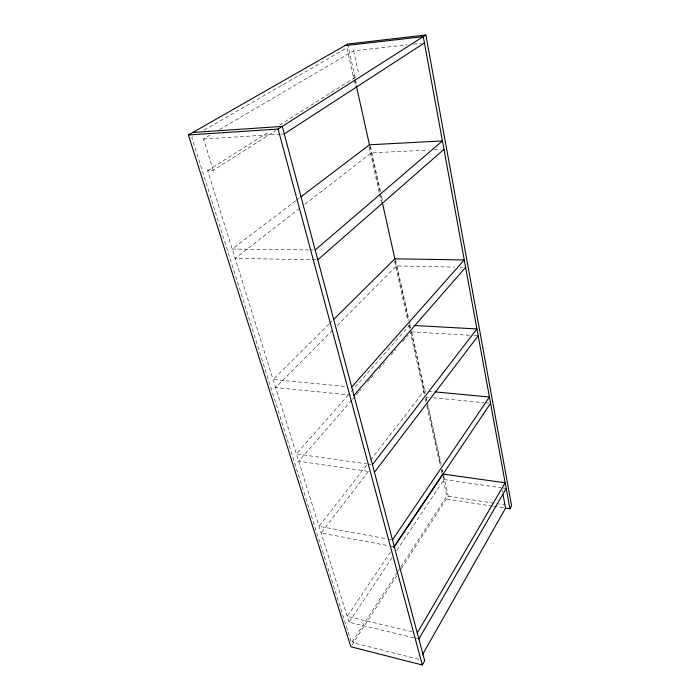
<?xml version="1.0" encoding="UTF-8"?>
<svg xmlns="http://www.w3.org/2000/svg" width="700" height="700" viewBox="0 0 700 700"><rect width="100%" height="100%" fill="white"/><g stroke="black" fill="none" stroke-linecap="round" stroke-linejoin="round"><path stroke-width="0.53" stroke-dasharray="3.5 2.62" d="M351.89 645.181L396.646 575.934M401.38 568.61L448.21 496.151L443.704 475.895M397.329 572.267L351.549 642.889L191.739 137.27L194.574 135.643M397.924 571.349L400.295 567.691M400.89 566.773L446.898 495.793L442.855 477.662M413.875 637.814L349.081 622.247L393.225 555.879M396.856 550.428L444.019 479.517L443.004 474.95M390.451 552.003L347.244 616.367L411.959 631.706M368.392 471.485L321.125 532.971L388.99 545.781M366.634 465.08L319.043 526.321L387.135 538.895M370.659 459.909L424.287 390.906L427.543 391.213M351.662 400.225L298.655 461.221L368.034 471.336M352.38 399.402L358.829 391.983M359.546 391.16L360.973 389.506M367.421 382.095L370.291 378.796M371.009 377.974L373.152 375.498M378.884 368.9L382.471 364.779M383.18 363.956L384.615 362.311M391.064 354.891L393.934 351.592M394.642 350.77L396.078 349.125M402.526 341.705L406.105 337.584M406.822 336.761L408.257 335.108M348.32 394.896L296.363 453.906L367.054 463.899M351.207 391.615L409.658 325.229L412.912 325.404M332.544 330.216L275.581 387.546L352.879 395.308M337.164 325.57L396.445 265.912L454.808 267.102M328.921 324.161L273.07 379.523L345.249 386.409M329.7 323.391L332.797 320.32M299.749 208.285L235.121 258.379L311.281 259.717M304.92 204.278L371.262 152.845L428.776 150.089M295.619 200.874L232.199 249.034L308.63 249.909M296.494 200.209L299.967 197.575M349.081 622.247L207.638 170.599L213.229 170.362L275.783 130.55M207.638 170.599L269.535 131.469M279.694 125.046L354.533 77.735L356.519 77.551M213.229 170.362L203.499 139.002L211.006 134.593M219.459 129.631L353.666 50.785L407.277 44.826M204.032 130.183L346.911 47.836L353.815 78.767M413.709 44.109L421.216 43.278M203.499 139.002L279.886 134.207M280.98 134.138L284.252 133.936M434.201 149.826L440.711 149.511M309.724 249.918L314.09 249.97M312.366 259.735L315.63 259.787M460.215 267.216L462.376 267.26M411.119 331.809L469.525 335.274M473.856 335.527L477.094 335.72M428.627 391.317L434.053 391.825M426.72 397.101L428.89 397.311M433.213 397.731L484.076 402.675M485.161 402.78L489.484 403.2M368.121 464.048L371.332 464.502M444.019 479.517L500.841 487.707M501.909 487.856L505.129 488.32M448.21 496.151L505.155 504.884M492.642 506.161L446.381 498.986L445.979 497.21M493.719 506.327L505.549 508.165M388.203 539.096L391.396 539.683M390.058 545.974L393.234 546.577M414.654 638.006L417.821 638.767M418.688 659.278L353.421 642.81L352.826 640.92M353.027 75.267L354.533 77.735L356.431 86.266M347.664 44.047L355.25 78.172M355.486 79.24L356.912 85.636M370.422 146.414L380.625 192.264M381.57 196.525L382.524 200.795M395.561 259.438L409.08 320.215M409.316 321.283L410.743 327.679M411.688 331.949L425.206 392.726M426.16 396.988L427.105 401.257M427.341 402.325L441.096 464.161M442.277 469.499L442.759 471.625M369.696 145.793L380.17 192.841M380.406 193.9L382.069 201.364M395.316 260.838L408.651 320.723M409.605 324.993L410.314 328.186M411.267 332.447L425.031 394.257M425.985 398.527L426.457 400.654M427.402 404.915L440.939 465.666M441.884 469.927L442.356 472.062M354.051 79.826L355.486 86.231M369.049 147.026L379.286 192.885M379.531 193.952L381.43 202.484M394.529 261.144L407.855 320.871M408.809 325.141L409.762 329.411M409.999 330.47L424.287 394.467M425.233 398.738L425.95 401.931M426.904 406.201L440.239 465.929M441.184 470.199L441.901 473.392M353.666 50.785L359.03 75.154M502.162 489.974L502.565 492.117"/><path stroke-width="1.05" d="M422.424 654.815L505.549 508.165L509.933 508.847L511.604 505.873L425.88 35L347.664 44.047L188.396 134.986L350.866 646.765L422.328 665L424.69 660.791L282.249 126.411L192.815 132.466M418.88 639.021L506.196 488.477M417.27 632.957L505.164 482.825L442.803 474.031L393.496 547.47M394.293 546.779L490.569 403.305M392.455 539.884L489.414 397.005L435.137 391.921M374.43 472.264L478.179 335.79M372.409 464.651L476.927 328.956L413.998 325.465M353.946 395.412L465.614 267.33M351.715 387.03L464.258 259.928L394.861 258.808L333.576 319.55M317.809 259.831L443.966 149.354M315.184 249.979L442.418 140.928L369.469 144.786L300.834 196.91M284.252 133.936L424.436 42.919M188.396 134.986L278.092 129.054L425.88 35M344.829 45.666L423.281 36.654L509.933 508.847M278.092 129.054L422.328 665M356.431 86.266L369.486 144.883M382.305 202.431L394.887 258.912M502.959 494.261L505.549 508.165"/></g></svg>
